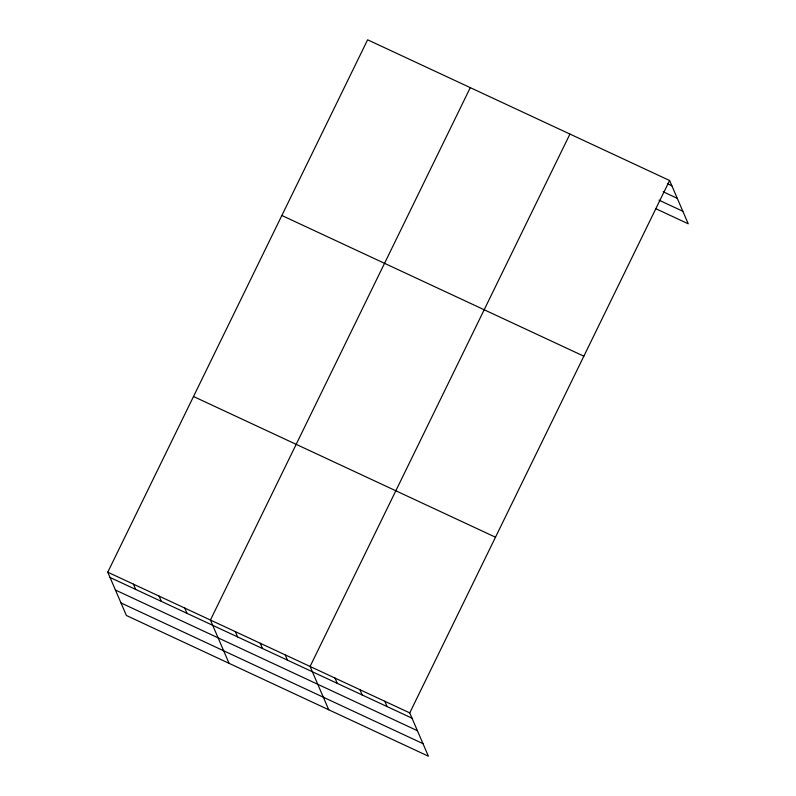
<?xml version="1.0" encoding="UTF-8"?>
<svg xmlns="http://www.w3.org/2000/svg" width="796" height="796" viewBox="0 0 796 796"><rect width="100%" height="100%" fill="white"/><g stroke="black" fill="none" stroke-linecap="round" stroke-linejoin="round"><path stroke-width="1.19" d="M107.758 572.195L409.741 712.898L428.387 756.2L126.405 615.497L107.758 572.195L367.613 39.8L669.595 180.503L688.242 223.805L655.745 208.661M470.287 87.64L210.433 620.034L229.079 663.337M569.936 134.076L310.082 666.461L328.738 709.763M409.741 712.898L669.595 180.503M667.536 183.776L671.874 185.796M663.197 191.776L677.277 198.333M659.008 200.164L682.839 211.258M281.864 215.487L583.846 356.19M193.508 396.507L495.49 537.21M110.037 577.478L412.02 718.191M115.44 590.025L417.422 730.728M121.002 602.95L422.984 743.653M384.826 701.286L387.105 706.579M359.911 689.684L362.19 694.968M334.997 678.073L337.275 683.366M285.177 654.859L287.446 660.143M260.262 643.248L262.541 648.541M235.347 631.636L237.626 636.929M184.762 608.074L187.04 613.358M159.091 596.114L161.369 601.398M133.429 584.155L135.708 589.438"/></g></svg>
